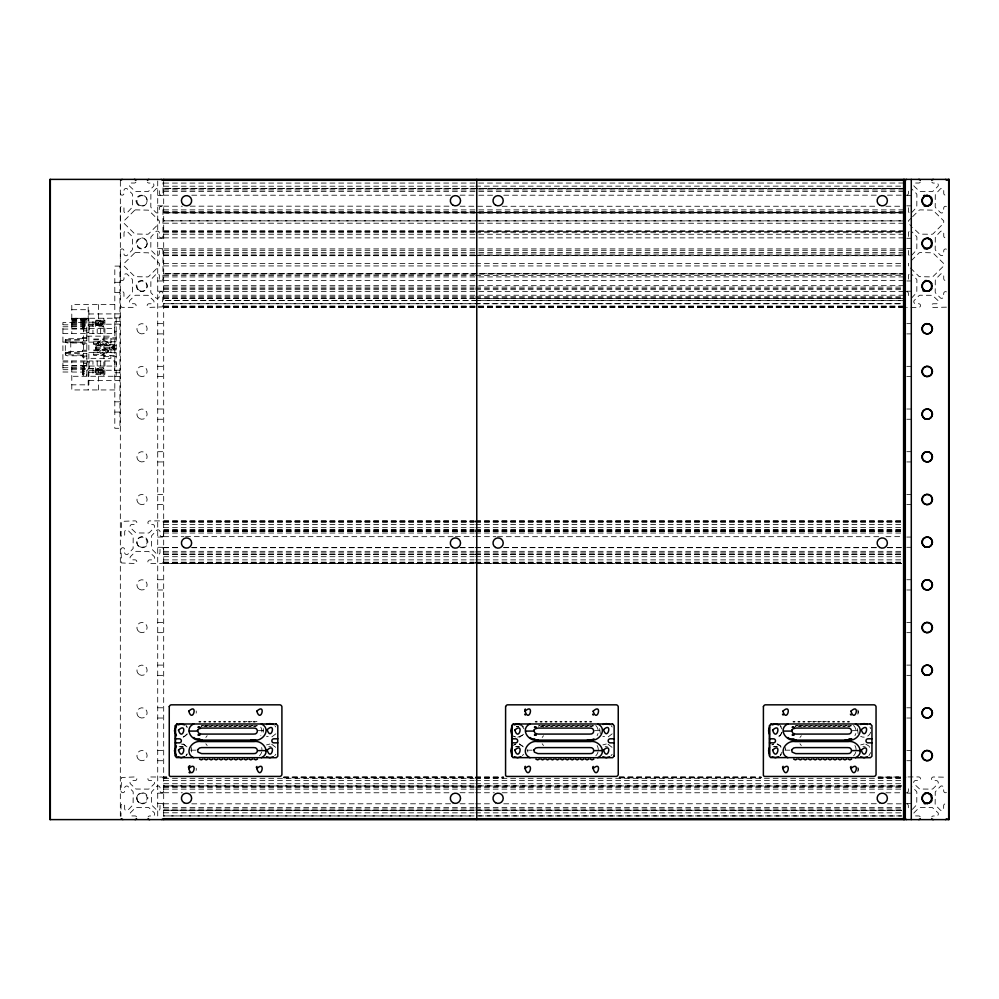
<?xml version="1.0" encoding="UTF-8"?>
<svg xmlns="http://www.w3.org/2000/svg" width="999" height="999" viewBox="0 0 999 999"><rect width="100%" height="100%" fill="white"/><g stroke="black" fill="none" stroke-linecap="round" stroke-linejoin="round"><path stroke-width="0.75" stroke-dasharray="5 3.75" d="M86.813 364.323L86.813 363.636L83.404 363.636M86.813 330.169L86.813 330.856L83.404 330.856M112.238 348.451L111.738 347.24L113.411 347.277L113.449 348.951L114.723 348.514L114.723 345.979L112.188 345.979L112.188 348.514C115.235 350.999 111.726 343.644 114.66 346.041L114.66 348.451L114.673 347.752M113.449 345.529L113.449 348.951L114.086 348.264L113.449 345.529C112.263 354.121 115.572 343.519 112.238 346.041L113.449 345.766L113.474 348.801M113.411 347.277L112.063 347.24L113.411 347.202L113.449 345.766M136.851 541.783L136.9 543.194A5.544 5.544 0 0 0 141.92 547.714L143.357 547.627A5.544 5.544 0 0 0 147.852 542.582L147.802 541.171A5.544 5.544 0 0 0 142.707 536.65L141.334 536.738A5.544 5.544 0 0 0 136.776 541.783M136.851 797.876L136.9 799.287A5.544 5.544 0 0 0 141.92 803.808M114.648 346.715L114.66 346.041M163.661 561.638L162.313 563.461L149.688 563.523A1.823 1.823 0 0 1 147.864 561.7A1.823 1.823 0 0 1 149.688 559.877L153.122 559.877A2.098 2.098 0 0 0 154.408 556.755L148.726 551.436L136.513 551.336A1.823 1.823 0 0 0 135.227 551.873L130.37 556.705A2.098 2.098 0 0 0 131.668 559.827L134.977 559.84A1.823 1.823 0 0 1 136.801 561.663A1.823 1.823 0 0 1 134.977 563.486L121.541 562.961L121.004 549.525A1.823 1.823 0 0 1 122.84 547.702A1.823 1.823 0 0 1 124.663 549.525L124.663 552.947A2.098 2.098 0 0 0 127.785 554.245L133.104 548.563L133.192 536.351A1.823 1.823 0 0 0 132.667 535.064L127.822 530.207A2.098 2.098 0 0 0 124.7 531.505L124.7 534.815A1.823 1.823 0 0 1 122.865 536.638A1.823 1.823 0 0 1 121.041 534.815L121.566 521.378L135.015 520.841A1.823 1.823 0 0 1 136.838 522.664A1.823 1.823 0 0 1 135.015 524.5L131.581 524.5A2.098 2.098 0 0 0 130.295 527.609L135.976 532.942L148.177 533.029A1.823 1.823 0 0 0 149.475 532.492L154.321 527.659A2.098 2.098 0 0 0 153.034 524.537L149.725 524.537A1.823 1.823 0 0 1 147.902 522.702A1.823 1.823 0 0 1 149.725 520.879L162.338 520.929L163.686 522.702M263.324 728.646L263.324 732.18M599.662 728.646L600.349 733.828M857.467 728.646L858.153 733.828M83.404 371.928L83.741 370.904M114.048 346.316L114.073 348.289M82.38 338.711L67.27 338.711L65.759 339.335L65.135 340.846L65.759 342.345L67.27 342.969L82.38 342.969M82.38 351.511L67.27 351.511L65.759 352.135L65.135 353.646L65.759 355.157L67.27 355.781L82.38 355.781M781.992 732.18L780.219 735.252L777.16 737.012M781.992 732.617L780.219 735.676L777.16 737.437M781.992 752.172L780.219 755.244M870.666 732.18C869.617 736.388 864.36 738.561 860.651 736.325M870.666 752.609L868.893 755.669M187.163 733.828L184.665 736.325L181.244 737.25M187.163 734.253L183.017 737.437M201.998 725.361L201.086 726.261M206.943 725.361L204.807 726.598L202.66 725.361M186.076 755.244L187.163 753.82M186.076 755.669L187.163 754.245M211.9 725.361L209.753 726.598L207.617 725.361M205.831 737.487L207.18 735.714M216.845 725.361L214.71 726.598L212.562 725.361M221.803 725.361L219.655 726.598L217.52 725.361M226.748 725.361L224.613 726.598L222.465 725.361M231.706 725.361L229.558 726.598L227.422 725.361M236.651 725.361L234.515 726.598L232.367 725.361M241.608 725.361L239.46 726.598L237.325 725.361M246.553 725.361L244.418 726.598L242.27 725.361M251.511 725.361L249.363 726.598L247.228 725.361M256.456 725.361L254.32 726.598L252.173 725.361M275.836 733.828L271.691 737.012L266.508 736.325M274.75 755.669L275.836 754.245M523.501 734.253L519.355 737.437M543.281 725.361L541.146 726.598L538.998 725.361M522.415 755.669L523.501 754.245M548.239 725.361L546.091 726.598L543.956 725.361M542.17 737.487L543.518 735.714M553.184 725.361L551.048 726.598L548.901 725.361M558.141 725.361L555.993 726.598L553.858 725.361M563.086 725.361L560.951 726.598L558.803 725.361M568.044 725.361L565.896 726.598L563.761 725.361M572.989 725.361L570.854 726.598L568.706 725.361M577.946 725.361L575.799 726.598L573.663 725.361M582.892 725.361L580.756 726.598L578.608 725.361M587.849 725.361L585.701 726.598L583.566 725.361M592.794 725.361L590.659 726.598L588.511 725.361M612.175 733.828L608.029 737.012L602.847 736.325M611.088 755.669L612.175 754.245M796.141 725.361L795.229 726.261M801.086 725.361L798.95 726.598L796.802 725.361M780.219 755.669L781.305 754.245M806.043 725.361L803.895 726.598L801.76 725.361M799.962 737.487L801.323 735.714M810.988 725.361L808.853 726.598L806.705 725.361M815.946 725.361L813.798 726.598L811.663 725.361M820.891 725.361L818.755 726.598L816.608 725.361M825.848 725.361L823.7 726.598L821.565 725.361M830.793 725.361L828.658 726.598L826.51 725.361M835.751 725.361L833.603 726.598L831.468 725.361M840.696 725.361L838.561 726.598L836.413 725.361M845.654 725.361L843.506 726.598L841.358 725.361M850.599 725.361L848.463 726.598L846.315 725.361M86.813 370.804L89.211 367.907L89.211 360.989L114.473 360.989L114.473 370.379L116.184 370.379M911.488 212.775L916.807 207.093L916.895 194.892A1.823 1.823 0 0 0 916.37 193.594L911.525 188.749M911.488 255.457L916.807 249.762L916.895 237.562A1.823 1.823 0 0 0 916.37 236.263L911.525 231.418M911.488 298.139L916.807 292.445L916.895 280.244A1.823 1.823 0 0 0 916.37 278.946L911.525 274.101M912.387 809.377L916.757 804.657L916.845 792.444A1.823 1.823 0 0 0 916.308 791.158L911.475 786.3M103.884 322.49L103.034 321.628L95.355 321.628L95.355 326.76L103.034 326.76L103.884 325.899M96.953 343.831L99.45 341.333A6.831 6.831 0 0 1 109.69 347.24A6.831 6.831 0 0 1 99.45 353.159A6.831 6.831 0 0 1 99.45 341.333M106.281 353.159L108.779 350.661M103.884 368.581L103.034 367.732L95.355 367.732L95.355 372.852L103.034 372.852L103.884 372.003M911.55 217.77L908.391 220.916L908.391 223.252L911.513 226.361M912.599 216.721L918.93 210.414A1.823 1.823 0 0 1 920.216 209.877L932.866 210.152L943.718 220.854L943.718 223.189L933.178 233.704A1.823 1.823 0 0 1 931.88 234.241L919.679 234.141L912.562 227.397M203.022 725.611L201.261 726.335M207.967 725.611L206.219 726.335L204.47 725.611M212.924 725.611L211.164 726.335L209.415 725.611M217.869 725.611L216.121 726.335L214.373 725.611M222.827 725.611L221.066 726.335L219.318 725.611M227.772 725.611L226.024 726.335L224.275 725.611M232.73 725.611L230.969 726.335L229.221 725.611M237.675 725.611L235.926 726.335L234.178 725.611M242.62 725.611L240.871 726.335L239.123 725.611M247.577 725.611L245.829 726.335L244.081 725.611M252.522 725.611L250.774 726.335L249.026 725.611M257.48 725.611L255.732 726.335L253.983 725.611M522.415 735.252L517.582 737.25M512.762 745.579L515.821 743.818M539.36 725.611L538.249 726.248M544.305 725.611L542.557 726.335L540.809 725.611M549.263 725.611L547.514 726.335L545.754 725.611M554.208 725.611L552.459 726.335L550.711 725.611M559.165 725.611L557.405 726.335L555.656 725.611M564.11 725.611L562.362 726.335L560.614 725.611M569.068 725.611L567.307 726.335L565.559 725.611M574.013 725.611L572.265 726.335L570.516 725.611M578.97 725.611L577.21 726.335L575.461 725.611M583.916 725.611L582.167 726.335L580.419 725.611M588.873 725.611L587.112 726.335L585.364 725.611M593.818 725.611L592.07 726.335L590.322 725.611M797.152 725.611L795.404 726.335M802.11 725.611L800.361 726.335L798.613 725.611M807.055 725.611L805.306 726.335L803.558 725.611M812.012 725.611L810.264 726.335L808.516 725.611M816.957 725.611L815.209 726.335L813.461 725.611M821.915 725.611L820.167 726.335L818.418 725.611M826.86 725.611L825.112 726.335L823.363 725.611M831.817 725.611L830.069 726.335L828.321 725.611M836.762 725.611L835.014 726.335L833.266 725.611M841.72 725.611L839.972 726.335L838.223 725.611M846.665 725.611L844.917 726.335L843.168 725.611M851.623 725.611L849.874 726.335L848.126 725.611M946.453 307.168L933.391 307.417A1.823 1.823 0 0 1 931.567 305.594A1.823 1.823 0 0 1 933.391 303.758L936.825 303.758A2.098 2.098 0 0 0 938.111 300.649L932.429 295.317L920.216 295.229A1.823 1.823 0 0 0 918.93 295.766L914.073 300.599A2.098 2.098 0 0 0 915.371 303.721L918.68 303.721A1.823 1.823 0 0 1 920.504 305.557A1.823 1.823 0 0 1 918.68 307.38L906.592 307.38M179.121 746.715L183.379 746.715M266.508 744.917L269.93 744.005M514.173 744.917L515.821 744.243M515.459 746.715L519.717 746.715M602.847 744.917L606.268 744.005M771.977 744.492L773.626 743.818M771.977 744.917L773.626 744.243M773.251 746.715L777.522 746.715M860.651 744.917L864.073 744.005M65.759 339.772L82.38 339.335M65.759 352.572L82.38 352.135M180.145 746.715L182.355 746.715M268.818 746.715L271.029 746.715M516.483 726.298L518.693 726.298M516.483 726.723L518.693 726.723M516.483 746.715L518.693 746.715M605.157 746.715L607.367 746.715M774.287 746.715L776.498 746.715M862.961 746.715L865.171 746.715M111.738 347.24L113.411 347.202M142.045 195.217L140.634 195.267A5.544 5.544 0 0 0 136.076 200.324L136.201 201.736M141.958 803.783L143.357 803.733A5.544 5.544 0 0 0 147.852 798.676L147.802 797.264M87.163 332.754L88.861 332.729M163.686 183.079L904.657 183.029M163.686 186.201L474.113 186.201M475.674 186.151L901.535 186.151M163.686 188.749L474.113 188.661M475.674 188.749L901.535 188.661M163.686 189.96L904.657 189.96M163.686 191.571L477.235 191.571M478.796 191.571L904.657 191.571M163.686 195.205L180.844 195.205M191.771 195.205L450.724 195.217M460.077 195.167L477.235 195.167M478.796 195.217L492.832 195.217M503.758 195.217L878.146 195.167M887.499 195.167L904.657 195.167M157.717 195.592L163.686 195.592M906.805 195.592L911.662 195.592M157.717 205.844L163.686 205.844M906.805 205.844L911.662 205.844M163.686 206.169L182.405 206.231M190.21 206.169L452.285 206.169M460.077 206.219L494.393 206.269M502.197 206.269L878.146 206.231M885.938 206.269L904.657 206.219M163.686 209.877L477.235 209.877M478.796 209.877L904.657 209.877M163.686 211.488L477.235 211.488M478.796 211.401L904.657 211.488M163.686 212.35L474.113 212.35M475.674 212.35L901.535 212.35M904.657 212.775L163.686 212.775L474.113 212.775M475.674 212.775L901.535 212.775M163.686 213.074L477.235 212.999M478.796 213.074L904.657 213.074M474.113 220.854L163.686 220.854L477.235 220.916M475.674 220.854L901.535 220.854M478.796 220.916L904.657 220.916M163.686 223.189L904.657 223.252M163.686 231.031L477.235 231.031M478.796 231.031L904.657 231.031M163.686 231.119L477.235 231.119M478.796 231.119L904.657 231.119M163.686 231.331L474.113 231.331M475.674 231.331L901.535 231.418M163.686 232.705L474.113 232.63M475.674 232.705L901.535 232.705M163.686 234.241L477.235 234.241M478.796 234.241L904.657 234.241M163.686 237.874L477.235 237.887M478.796 237.887L904.657 237.874M157.717 238.286L163.686 238.286M906.805 238.286L911.662 238.286M157.717 248.526L163.686 248.526M906.805 248.526L911.662 248.526M163.686 248.901L477.235 248.888M478.796 248.888L904.657 248.901M163.686 250.299L477.235 250.299M478.796 250.299L904.657 250.299M163.686 252.547L477.235 252.547M478.796 252.547L904.657 252.547M163.686 254.071L904.657 254.071M163.686 255.369L474.113 255.369M475.674 255.369L901.535 255.369M163.686 255.457L474.113 255.457M475.674 255.457L901.535 255.457M163.686 255.669L477.235 255.744M478.796 255.669L904.657 255.744M163.686 263.536L474.113 263.524M475.674 263.524L901.535 263.536M163.686 265.934L474.113 265.934M475.674 265.934L901.535 265.934M163.686 274.013L477.235 274.101M478.796 274.013L904.657 274.013M163.686 275.387L474.113 275.387M475.674 275.387L901.535 275.312M163.686 276.923L477.235 276.923M478.796 276.923L904.657 276.923M163.686 280.532L477.235 280.582M478.796 280.557L904.657 280.582M157.717 280.969L163.686 280.969M906.805 280.969L911.662 280.969M114.81 282.317L119.942 282.317M163.686 285.677L477.235 285.677M478.796 285.677L904.657 285.677M163.686 287.088L474.113 287.088M475.674 287.088L901.535 287.088M163.686 288.461L474.113 288.461M475.674 288.461L901.535 288.461M163.686 289.673L474.113 289.673M475.674 289.673L901.535 289.673M157.717 291.209L163.686 291.209M906.805 291.209L911.662 291.209M163.686 291.583L477.235 291.571M478.796 291.583L904.657 291.571M114.81 292.557L119.942 292.557M163.686 295.229L477.235 295.229M478.796 295.229L904.657 295.229M163.686 296.753L474.113 296.753M475.674 296.753L901.535 296.84M163.686 298.052L474.113 298.052M475.674 298.052L901.535 298.052M163.686 298.139L474.113 298.139M475.674 298.139L901.535 298.139M163.686 298.351L477.235 298.426M478.796 298.426L904.657 298.426M477.235 300.599L163.686 300.599L474.113 300.649M478.796 300.599L904.657 300.599M475.674 300.649L901.535 300.649M474.113 303.721L163.686 303.721L904.657 303.758M475.674 303.721L901.535 303.721M114.81 304.583L71.791 304.583L71.791 333.604M163.686 306.056L904.657 306.056M163.686 306.506L904.657 306.468M163.686 306.855L904.657 306.855M163.686 307.168L901.535 307.143M163.686 307.355L904.657 307.33M71.791 309.702L88.861 309.702L88.861 384.827L71.791 384.827M119.942 313.873L88.861 313.973M114.81 317.894L119.942 317.894M88.861 318.306L71.791 318.306L116.184 318.219L116.184 376.261L71.791 376.286M71.791 318.506L88.861 318.506M71.791 318.831L88.861 318.831M71.791 319.28L88.861 319.28M86.813 319.505L82.542 319.505L82.542 328.883L86.813 328.883M71.791 319.855L88.861 319.855M71.791 320.517L88.861 320.517M71.791 321.278L88.861 321.278M82.542 321.541L84.253 321.591M114.81 321.566L119.942 321.541M71.791 322.115L95.355 322.227M83.404 322.49L62.912 322.49L62.912 372.003L83.741 372.078M82.542 322.739L84.253 322.739M71.791 323.014L88.861 323.014M157.717 323.651L163.686 323.651M906.805 323.651L911.662 323.651M71.791 323.963L88.861 323.963M119.942 324.126L114.473 324.113L114.473 333.504L89.211 333.504L89.211 326.586L86.813 323.676M82.542 324.188L84.253 324.188M88.861 324.213L114.81 324.213M62.912 324.787L88.861 324.937M82.542 325.399L84.253 325.399M82.542 325.637L84.253 325.637M71.791 325.924L88.861 325.924M88.861 326.161L95.355 326.161M62.912 326.76L84.253 326.798L82.542 326.848M82.542 328.009L84.253 328.009L84.253 320.379M71.791 328.484L114.81 328.484M62.912 329.058L86.813 329.058M115.834 331.193L116.184 334.578M86.813 332.168L86.813 335.514M62.912 333.579L88.861 333.604M157.717 333.891L163.686 333.891M906.805 333.891L911.662 333.891M86.813 336.151L110.889 336.151L110.889 358.341L86.813 358.341M86.813 337.425L82.38 337.425L82.38 344.255L86.813 344.255M103.884 337.849L116.184 337.849M82.38 338.424L86.813 338.424M116.184 338.998L93.644 339.048L93.644 344.505L116.184 344.555M93.644 339.847L103.884 339.847M65.759 340.846L86.813 340.846M93.644 341.783L116.184 341.783M62.912 342.12L86.813 342.12M88.861 342.145L114.81 342.145M82.38 342.345L65.759 341.908M82.38 343.256L86.813 343.256M93.644 343.706L103.884 343.706M110.889 345.105L95.517 345.105L95.517 349.375L110.889 349.375M95.517 345.729L116.184 345.704M95.517 347.24L110.889 347.24M95.517 348.751L116.184 348.776M116.184 349.925L93.644 349.975L93.644 355.432L116.184 355.482M86.813 350.224L82.38 350.224L82.38 357.055L86.813 357.055M93.644 350.774L103.884 350.774M82.38 351.236L86.813 351.236M88.861 352.385L114.81 352.385M93.644 352.709L116.184 352.709M65.759 353.646L86.813 353.646M93.644 354.633L103.884 354.633M82.38 355.157L65.759 354.707M82.38 356.056L86.813 356.056M103.884 356.631L116.184 356.631M86.813 358.978L87.163 362.387M62.912 360.901L88.861 360.926M88.861 361.75L87.163 361.838M62.912 362.013L86.813 362.013M116.184 364.747L115.834 361.388M62.912 365.422L86.813 365.422M86.813 365.597L82.542 365.597L82.542 374.987L86.813 374.987M71.791 366.046L114.81 366.046M157.717 366.333L163.686 366.333M906.805 366.333L911.662 366.333M82.542 366.483L84.253 366.483L84.253 374.101L82.542 374.101M62.912 367.732L84.253 367.682M71.791 368.606L88.861 368.606M82.542 368.843L84.253 368.843M88.187 368.781L98.426 368.781M82.542 369.081L84.253 369.081M62.912 369.692L86.813 369.692M82.542 370.292L84.253 370.292M88.861 370.317L119.942 370.217M83.404 370.666L83.404 373.776M82.542 371.503L84.253 371.503M82.542 371.74L84.253 371.74M88.861 372.252L95.355 372.252M114.81 372.752L119.942 372.752M82.542 372.889L84.253 372.952M114.81 376.448L119.942 376.448M157.717 376.573L163.686 376.573M906.805 376.573L911.662 376.573M114.81 380.457L119.942 380.457M88.861 380.557L114.81 380.557M114.81 389.947L71.791 389.947L71.791 360.926M114.81 401.823L119.942 401.823M157.717 409.016L163.686 409.016M906.805 409.016L911.662 409.016M114.81 412.063L119.942 412.063M157.717 419.255L163.686 419.255M906.805 419.255L911.662 419.255M157.717 451.698L163.686 451.698M906.805 451.698L911.662 451.698M157.717 461.938L163.686 461.938M906.805 461.938L911.662 461.938M157.717 494.38L163.686 494.38M906.805 494.38L911.288 494.38M157.717 504.62L163.686 504.62M906.805 504.62L911.288 504.62M163.686 520.904L474.113 520.879M475.674 520.841L901.535 520.841M163.686 521.091L474.113 521.091M475.674 521.116L901.535 521.116M163.686 521.378L474.113 521.378M475.674 521.378L901.535 521.378M163.686 521.753L474.113 521.79M475.674 521.79L901.535 521.753M163.686 522.227L474.113 522.227M475.674 522.202L901.535 522.202M163.686 524.5L474.113 524.5M475.674 524.537L901.535 524.5M163.686 527.659L474.113 527.659M475.674 527.659L901.535 527.609M163.686 529.907L474.113 529.832M475.674 529.907L901.535 529.832M163.686 530.119L474.113 530.119M475.674 530.119L901.535 530.119M163.686 530.207L474.113 530.207M475.674 530.207L901.535 530.207M163.686 531.418L474.113 531.418M475.674 531.418L901.535 531.418M163.686 531.505L474.113 531.505M475.674 531.505L901.535 531.505M163.686 533.029L474.113 533.029M475.674 533.029L901.535 533.029M163.686 536.675L183.966 536.688M185.527 536.638L453.833 536.688M455.394 536.638L474.113 536.638M475.674 536.638L495.954 536.688M497.514 536.688L879.707 536.688M885.938 536.688L901.535 536.638M157.717 537.062L163.686 537.062M906.805 537.062L911.288 537.062M157.717 547.302L163.686 547.302M906.805 547.302L911.288 547.302M163.686 547.627L180.844 547.627M191.771 547.627L449.163 547.627M460.077 547.627L474.113 547.627M475.674 547.627L491.283 547.627M503.758 547.627L876.585 547.627M887.499 547.627L901.535 547.627M163.686 547.677L180.844 547.702M191.771 547.727L449.163 547.702M460.077 547.727L474.113 547.677M475.674 547.702L491.283 547.727M503.758 547.677L876.585 547.727M887.499 547.727L901.535 547.677M163.686 551.336L474.113 551.336M475.674 551.336L901.535 551.336M163.686 552.947L474.113 552.872M475.674 552.947L901.535 552.872M163.686 554.245L474.113 554.245M475.674 554.158L901.535 554.158M163.686 554.457L474.113 554.457M475.674 554.457L901.535 554.457M163.686 554.545L474.113 554.545M475.674 554.545L901.535 554.545M163.686 556.705L474.113 556.705M475.674 556.705L901.535 556.755M163.686 559.877L474.113 559.877M475.674 559.877L901.535 559.877M163.686 562.175L474.113 562.175M475.674 562.137L901.535 562.175M163.686 562.612L474.113 562.587M475.674 562.587L901.535 562.612M163.686 562.986L474.113 562.961M475.674 562.986L901.535 562.986M163.686 563.249L474.113 563.249M475.674 563.249L901.535 563.249M157.717 579.745L163.686 579.745M906.805 579.745L911.662 579.745M157.717 589.984L163.686 589.984M906.805 589.984L911.662 589.984M157.717 622.427L163.686 622.427M906.805 622.427L911.662 622.427M157.717 632.667L163.686 632.667M906.805 632.667L911.662 632.667M157.717 665.109L163.686 665.109M906.805 665.109L911.662 665.109M157.717 675.349L163.686 675.349M906.805 675.349L911.662 675.349M157.717 707.791L163.686 707.791M906.805 707.791L911.662 707.791M157.717 718.031L163.686 718.031M906.805 718.031L911.662 718.031M258.254 730.656L265.085 730.656M594.592 730.656L600.599 730.656M852.397 730.656L858.391 730.656M190.809 750.174L196.803 750.174M527.147 750.174L533.141 750.174M784.939 750.174L790.946 750.174M157.717 750.474L163.686 750.474M906.805 750.474L911.662 750.474M157.717 760.714L163.686 760.714M906.805 760.714L911.662 760.714M163.686 776.972L166.808 776.972M283.803 776.972L474.113 776.997L283.803 777.185M475.674 776.972L503.758 776.997M619.193 776.935L761.151 776.972M878.146 776.972L901.535 776.972L878.146 777.185M908.029 776.935L918.655 776.935A1.823 1.823 0 0 1 920.491 778.77A1.823 1.823 0 0 1 918.655 780.594L915.234 780.594A2.098 2.098 0 0 0 913.948 783.716L919.629 789.035L931.83 789.123A1.823 1.823 0 0 0 933.128 788.586L937.974 783.753A2.098 2.098 0 0 0 936.687 780.631L933.378 780.631A1.823 1.823 0 0 1 931.555 778.795A1.823 1.823 0 0 1 933.378 776.972L946.428 777.21M163.686 777.185L166.808 777.21M475.674 777.21L503.758 777.185M619.193 777.21L761.151 777.21M163.686 777.472L166.808 777.472M283.803 777.472L474.113 777.472M475.674 777.472L503.758 777.472M619.193 777.472L761.151 777.472M878.146 777.472L901.535 777.472M163.686 777.846L166.808 777.846M283.803 777.884L474.113 777.884M475.674 777.884L503.758 777.884M619.193 777.884L761.151 777.846M878.146 777.884L901.535 777.884M163.686 778.321L474.113 778.321M475.674 778.321L901.535 778.296M163.686 780.631L474.113 780.594M475.674 780.594L901.535 780.631M163.686 783.716L474.113 783.753M475.674 783.753L901.535 783.716M163.686 786.3L474.113 786.225M475.674 786.225L901.535 786.225M163.686 787.512L474.113 787.599M475.674 787.599L901.535 787.512M163.686 789.123L474.113 789.123M475.674 789.123L901.535 789.123M163.686 792.731L182.405 792.781M190.21 792.769L452.285 792.781M460.077 792.731L474.113 792.781M475.674 792.731L494.393 792.769M502.197 792.769L878.146 792.769M885.938 792.781L901.535 792.781M157.717 793.156L163.686 793.156M906.805 793.156L911.662 793.156M157.717 803.396L163.686 803.396M906.805 803.396L911.662 803.396M163.686 803.795L180.844 803.783M191.771 803.833L450.724 803.783M460.077 803.783L474.113 803.783M475.674 803.833L492.832 803.783M503.758 803.795L878.146 803.733M887.499 803.795L901.535 803.833M163.686 807.429L474.113 807.429M475.674 807.429L901.535 807.429M163.686 809.053L474.113 808.965M475.674 809.053L901.535 808.965M163.686 810.639L474.113 810.551M475.674 810.639L901.535 810.551M163.686 812.799L474.113 812.849M475.674 812.849L901.535 812.849M825.112 721.378L826.348 721.715M820.167 721.378L821.403 721.715M815.209 721.378L816.445 721.715M810.264 721.378L811.5 721.715M255.732 721.378L256.968 721.715M250.774 721.378L252.01 721.715M245.829 721.378L247.065 721.715M181.244 744.005L184.665 744.917L187.163 747.427M865.833 744.243L868.893 746.003L870.666 749.063M777.16 743.818L780.219 745.579L781.992 748.638M777.16 744.243L780.219 746.003L781.992 749.063M608.029 744.243L612.175 747.427M514.173 736.325L515.821 737.012M519.355 743.818L523.501 746.99M519.355 744.243L522.415 746.003M271.691 744.243L275.836 747.427M183.017 743.818L187.163 746.99M521.003 724.924L524.188 729.07M512.762 735.676L514.173 736.763M910.476 268.007L919.242 276.648L931.88 276.923A1.823 1.823 0 0 0 933.178 276.386L943.718 265.934L943.718 263.524L932.866 252.822L920.216 252.547A1.823 1.823 0 0 0 918.93 253.084L908.391 263.536L908.391 265.934M909.04 212.587L908.815 212.35A2.098 2.098 0 0 1 908.366 211.488L908.366 208.067A1.823 1.823 0 0 0 906.543 206.231M98.801 341.97L102.86 346.041L105.882 343.019L107.093 344.23L104.071 347.24L108.129 351.298M97.59 343.181L101.661 347.24L98.639 350.262L99.85 351.473L102.86 348.451L106.93 352.51M799.962 725.411L801.323 727.185M799.962 743.768L801.323 745.541M780.219 725.586L781.305 726.997M780.219 726.011L781.992 729.07M611.088 725.586L612.175 726.997M542.17 725.411L543.518 727.185M542.17 743.768L543.518 745.541M522.415 725.586L523.501 726.997M274.75 725.586L275.836 726.997M205.831 725.411L207.18 727.185M205.831 743.768L207.18 745.541M186.076 725.586L187.163 726.997M186.076 726.011L187.163 727.434M137.45 289.673L136.151 285.677A5.544 5.544 0 0 1 140.559 280.632L142.045 280.582A5.544 5.544 0 0 1 147.103 285.065L147.153 286.476A5.544 5.544 0 0 1 142.657 291.521L141.246 291.571A5.544 5.544 0 0 1 137.425 289.71M869.979 726.997L870.666 728.646M120.305 305.557L121.666 307.33L134.278 307.38A1.823 1.823 0 0 0 136.101 305.557A1.823 1.823 0 0 0 134.278 303.721L130.969 303.721A2.098 2.098 0 0 1 129.67 300.599L134.528 295.766A1.823 1.823 0 0 1 135.814 295.229L148.027 295.317L153.709 300.649A2.098 2.098 0 0 1 152.41 303.758L148.988 303.758A1.823 1.823 0 0 0 147.165 305.594A1.823 1.823 0 0 0 148.988 307.417L162.425 306.88L162.949 293.444A1.823 1.823 0 0 0 161.126 291.621A1.823 1.823 0 0 0 159.303 293.444L159.291 296.753A2.098 2.098 0 0 1 156.169 298.052L151.336 293.194A1.823 1.823 0 0 1 150.799 291.908L150.899 279.695L156.219 274.013A2.098 2.098 0 0 1 159.34 275.312L159.34 278.733A1.823 1.823 0 0 0 161.164 280.557A1.823 1.823 0 0 0 162.987 278.733L162.949 250.761A1.823 1.823 0 0 0 159.365 250.299L159.291 254.071A2.098 2.098 0 0 1 156.169 255.369L151.336 250.512A1.823 1.823 0 0 1 150.799 249.226L150.899 237.013L156.219 231.331A2.098 2.098 0 0 1 159.34 232.63L159.34 236.051A1.823 1.823 0 0 0 161.164 237.874A1.823 1.823 0 0 0 162.987 236.051L162.949 208.092A1.823 1.823 0 0 0 161.126 206.269A1.823 1.823 0 0 0 159.303 208.092L159.291 211.401A2.098 2.098 0 0 1 156.169 212.7L151.336 207.842A1.823 1.823 0 0 1 150.799 206.556L150.899 194.343L156.219 188.661A2.098 2.098 0 0 1 159.34 189.96L159.34 193.381A1.823 1.823 0 0 0 161.164 195.205A1.823 1.823 0 0 0 162.987 193.381L162.987 182.755M163.686 778.795L162.338 777.035L149.725 776.972A1.823 1.823 0 0 0 147.902 778.795A1.823 1.823 0 0 0 149.725 780.631L153.034 780.631A2.098 2.098 0 0 1 154.321 783.753L149.475 788.586A1.823 1.823 0 0 1 148.177 789.123L135.976 789.035L130.295 783.716A2.098 2.098 0 0 1 131.581 780.594L135.015 780.594A1.823 1.823 0 0 0 136.838 778.77A1.823 1.823 0 0 0 135.015 776.935L121.566 777.472L121.041 790.908A1.823 1.823 0 0 0 122.865 792.731A1.823 1.823 0 0 0 124.7 790.908L124.7 787.599A2.098 2.098 0 0 1 127.822 786.3L132.667 791.158A1.823 1.823 0 0 1 133.192 792.444L133.104 804.657L127.785 810.339A2.098 2.098 0 0 1 124.663 809.053L124.663 805.619A1.823 1.823 0 0 0 122.84 803.795A1.823 1.823 0 0 0 121.004 805.619L121.004 816.245M163.686 181.269L163.686 819.617M157.717 180.931L157.717 819.617M120.342 181.269L120.33 819.617M104.907 333.504L104.907 320.267L92.957 320.267L92.957 333.504M104.907 360.989L104.907 374.213L92.957 374.213L92.957 360.989M103.884 318.219L103.884 376.261M103.034 321.628L103.034 326.76M103.034 367.732L103.034 372.852M102.86 320.267L102.86 324.026L95.005 324.026L95.005 320.267M102.86 374.213L102.86 370.467L95.005 370.467L95.005 374.213M101.998 324.026L101.998 325.387L95.879 325.387L95.879 324.026M101.998 370.467L101.998 369.093L95.879 369.093L95.879 370.467M101.711 320.267L101.711 325.387M101.711 369.093L101.711 374.213M101.349 324.026L101.349 325.387M101.349 369.093L101.349 370.467M101.036 324.026L101.036 325.387M101.036 369.093L101.036 370.467M100.662 320.267L100.662 333.504M100.662 360.989L100.662 374.213M100.387 324.026L100.387 325.387M100.387 369.093L100.387 370.467M99.9 324.026L99.9 325.387M99.9 369.093L99.9 370.467M98.938 320.267L98.938 325.387M98.938 369.093L98.938 374.213M98.426 304.583L98.426 325.075L88.187 325.075L88.187 304.583M98.426 389.947L98.426 368.431L88.187 368.431L88.187 389.947M97.977 324.026L97.977 325.387M97.977 369.093L97.977 370.467M97.49 324.026L97.49 325.387M97.49 369.093L97.49 370.467M97.203 320.267L97.203 333.504M97.203 360.989L97.203 374.213M96.841 324.026L96.841 325.387M96.841 369.093L96.841 370.467M96.528 324.026L96.528 325.387M96.528 369.093L96.528 370.467M96.166 320.267L96.166 325.387M96.166 369.093L96.166 374.213M86.813 318.219L86.813 376.261M83.404 318.219L83.404 376.261M70.767 342.12L70.767 352.36L65.31 352.36L65.31 342.12M65.759 339.335L65.759 342.345M65.759 352.135L65.759 355.157M597.989 752.01A8.541 8.541 0 0 1 595.779 755.843M597.127 745.541A8.541 8.541 0 0 1 598.276 749.799M527.884 752.01A8.541 8.541 0 0 1 527.597 749.799M855.781 752.01A8.541 8.541 0 0 1 853.583 755.843M854.932 745.541A8.541 8.541 0 0 1 856.081 749.799M785.401 749.799A8.541 8.541 0 0 1 785.689 747.589M261.651 752.01A8.541 8.541 0 0 1 259.44 755.843M261.651 747.589A8.541 8.541 0 0 1 261.938 749.799M191.546 752.01A8.541 8.541 0 0 1 191.546 747.589M595.779 725.411A8.541 8.541 0 0 1 597.127 735.714M853.583 725.411A8.541 8.541 0 0 1 854.932 735.714M260.789 727.185A8.541 8.541 0 0 1 260.789 735.714M163.686 534.84A1.823 1.823 0 0 1 161.863 536.675A1.823 1.823 0 0 1 160.04 534.84L160.04 531.418A2.098 2.098 0 0 0 156.918 530.119L151.598 535.814L151.498 548.014A1.823 1.823 0 0 0 152.035 549.313L156.88 554.158A2.098 2.098 0 0 0 159.99 552.872L160.002 549.562A1.823 1.823 0 0 1 161.826 547.727A1.823 1.823 0 0 1 163.661 549.562M163.686 790.933A1.823 1.823 0 0 1 161.863 792.769A1.823 1.823 0 0 1 160.04 790.933L160.04 787.512A2.098 2.098 0 0 0 156.918 786.225L151.598 791.907L151.498 804.108A1.823 1.823 0 0 0 152.035 805.406L156.88 810.251A2.098 2.098 0 0 0 159.99 808.965L160.002 805.656A1.823 1.823 0 0 1 161.826 803.833A1.823 1.823 0 0 1 163.661 805.656M136.776 797.876A5.544 5.544 0 0 1 141.259 792.831L142.745 792.781A5.544 5.544 0 0 1 147.765 797.227M136.551 816.845A1.823 1.823 0 0 0 134.977 815.933L131.668 815.921A2.098 2.098 0 0 1 130.37 812.799L135.227 807.966A1.823 1.823 0 0 1 136.513 807.429L148.726 807.529L154.408 812.849A2.098 2.098 0 0 1 153.122 815.971L149.688 815.971A1.823 1.823 0 0 0 148.102 816.882M906.493 803.795A1.823 1.823 0 0 1 908.316 805.619L908.316 809.053A2.098 2.098 0 0 0 908.99 810.139M946.428 792.519A1.823 1.823 0 0 1 943.693 790.933L943.693 787.512A2.098 2.098 0 0 0 940.571 786.225L935.251 791.907L935.151 804.108A1.823 1.823 0 0 0 935.688 805.406L940.521 810.251A2.098 2.098 0 0 0 943.643 808.965L943.655 805.656A1.823 1.823 0 0 1 946.39 804.07M906.518 792.731A1.823 1.823 0 0 0 908.353 790.908L908.353 787.599A2.098 2.098 0 0 1 909.04 786.5M920.204 816.845A1.823 1.823 0 0 0 918.63 815.933L915.321 815.921A2.098 2.098 0 0 1 914.023 812.799L918.88 807.966A1.823 1.823 0 0 1 920.166 807.429L932.379 807.529L938.061 812.849A2.098 2.098 0 0 1 936.775 815.971L933.341 815.971A1.823 1.823 0 0 0 931.755 816.882M946.44 249.188A1.823 1.823 0 0 0 943.768 250.299L943.693 254.071A2.098 2.098 0 0 1 940.583 255.369L935.738 250.512A1.823 1.823 0 0 1 935.201 249.226L935.301 237.013L940.621 231.331A2.098 2.098 0 0 1 943.743 232.63L943.743 236.051A1.823 1.823 0 0 0 946.478 237.637M920.291 182.118A1.823 1.823 0 0 1 918.718 183.029L915.284 183.029A2.098 2.098 0 0 0 913.998 186.151L919.679 191.471L931.88 191.571A1.823 1.823 0 0 0 933.178 191.034L938.024 186.201A2.098 2.098 0 0 0 936.737 183.079L933.428 183.067A1.823 1.823 0 0 1 931.842 182.155M909.09 231.618A2.098 2.098 0 0 0 908.403 232.705L908.403 236.014A1.823 1.823 0 0 1 906.58 237.837M946.44 291.87A1.823 1.823 0 0 0 943.705 293.444L943.693 296.753A2.098 2.098 0 0 1 940.583 298.052L935.738 293.194A1.823 1.823 0 0 1 935.201 291.908L935.301 279.695L940.621 274.013A2.098 2.098 0 0 1 943.743 275.312L943.743 278.733A1.823 1.823 0 0 0 946.478 280.319M946.44 206.518A1.823 1.823 0 0 0 943.705 208.092L943.693 211.401A2.098 2.098 0 0 1 940.583 212.7L935.738 207.842A1.823 1.823 0 0 1 935.201 206.556L935.301 194.343L940.621 188.661A2.098 2.098 0 0 1 943.743 189.96L943.743 193.381A1.823 1.823 0 0 0 946.478 194.967M909.09 274.3A2.098 2.098 0 0 0 908.403 275.387L908.403 278.696A1.823 1.823 0 0 1 906.58 280.532M906.543 291.583A1.823 1.823 0 0 1 908.366 293.419L908.366 296.84A2.098 2.098 0 0 0 909.04 297.939M909.04 255.257A2.098 2.098 0 0 1 908.366 254.158L908.366 250.737A1.823 1.823 0 0 0 906.543 248.901M906.58 195.167A1.823 1.823 0 0 0 908.403 193.344L908.403 190.035A2.098 2.098 0 0 1 909.09 188.948M135.889 182.118A1.823 1.823 0 0 1 134.303 183.029L130.881 183.029A2.098 2.098 0 0 0 129.595 186.151L135.277 191.471L147.477 191.571A1.823 1.823 0 0 0 148.776 191.034L153.621 186.201A2.098 2.098 0 0 0 152.335 183.079L149.026 183.067A1.823 1.823 0 0 1 147.44 182.155M136.164 201.773A5.544 5.544 0 0 0 141.221 206.256L142.657 206.169A5.544 5.544 0 0 0 147.153 201.124L147.103 199.713A5.544 5.544 0 0 0 142.008 195.192M120.342 193.344A1.823 1.823 0 0 0 122.165 195.167A1.823 1.823 0 0 0 124.001 193.344L124.001 190.035A2.098 2.098 0 0 1 127.123 188.749L131.955 193.594A1.823 1.823 0 0 1 132.492 194.892L132.405 207.093L127.085 212.775A2.098 2.098 0 0 1 124.9 212.775L124.4 212.35A2.098 2.098 0 0 1 123.963 211.488L123.963 208.067A1.823 1.823 0 0 0 122.14 206.231A1.823 1.823 0 0 0 120.305 208.067L120.342 236.014A1.823 1.823 0 0 0 122.165 237.837A1.823 1.823 0 0 0 124.001 236.014L124.001 232.705A2.098 2.098 0 0 1 127.123 231.418L131.955 236.263A1.823 1.823 0 0 1 132.492 237.562L132.405 249.762L127.085 255.457A2.098 2.098 0 0 1 123.963 254.158L123.963 250.737A1.823 1.823 0 0 0 122.14 248.901A1.823 1.823 0 0 0 120.305 250.737L120.342 278.696A1.823 1.823 0 0 0 122.165 280.532A1.823 1.823 0 0 0 124.001 278.696L124.001 275.387A2.098 2.098 0 0 1 127.123 274.101L131.955 278.946A1.823 1.823 0 0 1 132.492 280.244L132.405 292.445L127.085 298.139A2.098 2.098 0 0 1 123.963 296.84L123.963 293.419A1.823 1.823 0 0 0 122.14 291.583A1.823 1.823 0 0 0 120.305 293.419M196.154 710.951A4.271 4.271 0 0 1 196.154 713.161M196.154 768.219A4.271 4.271 0 0 1 196.154 770.429M857.804 709.927A4.271 4.271 0 0 1 857.804 714.198M857.791 767.319A4.271 4.271 0 0 1 857.791 771.59M857.854 710.951A4.271 4.271 0 0 1 857.854 713.161M857.841 768.356A4.271 4.271 0 0 1 857.841 770.566M147.153 243.394L147.153 243.793A5.544 5.544 0 0 1 142.657 248.838L141.246 248.888A5.544 5.544 0 0 1 136.201 244.405L136.151 242.994A5.544 5.544 0 0 1 140.559 237.949L142.045 237.887A5.544 5.544 0 0 1 147.065 242.345L147.153 243.394A5.12 5.12 0 0 1 139.448 247.839A5.12 5.12 0 0 1 139.448 238.961A5.12 5.12 0 0 1 147.128 243.406M134.528 210.414L123.976 220.916L123.988 223.252L134.84 233.966L147.477 234.241A1.823 1.823 0 0 0 148.776 233.704L159.316 223.189L159.316 220.854L148.464 210.152L135.814 209.877A1.823 1.823 0 0 0 134.528 210.414M134.528 253.084L123.976 263.536L123.988 265.934L134.84 276.648L147.477 276.923A1.823 1.823 0 0 0 148.776 276.386L159.316 265.934L159.316 263.524L148.464 252.822L135.814 252.547A1.823 1.823 0 0 0 134.528 253.084M477.235 188.361L163.686 188.361L477.235 188.449M904.657 188.361L478.796 188.361L904.657 188.449M119.942 266.096L114.81 266.096L114.81 428.284L119.942 428.284L119.942 266.096M477.235 273.714L163.686 273.714L477.235 273.801M904.657 273.714L478.796 273.714L904.657 273.801M474.113 563.461L163.686 563.436L474.113 563.523M901.535 563.436L475.674 563.436L901.535 563.523M474.113 785.926L163.686 785.926L474.113 786.013M901.535 785.926L475.674 785.926L901.535 786.013M474.113 810.251L163.686 810.251L474.113 810.339M901.535 810.251L475.674 810.251L901.535 810.339M474.113 815.921L163.686 815.921L474.113 815.971M901.535 815.921L475.674 815.921L901.535 815.971M139.448 290.522A5.12 5.12 0 0 0 147.128 286.089A5.12 5.12 0 0 0 139.448 281.643A5.12 5.12 0 0 0 139.448 290.522M139.448 205.157A5.12 5.12 0 0 0 147.128 200.724A5.12 5.12 0 0 0 139.448 196.279A5.12 5.12 0 0 0 139.448 205.157M139.448 333.204A5.12 5.12 0 0 0 147.128 328.771A5.12 5.12 0 0 0 139.448 324.338A5.12 5.12 0 0 0 139.448 333.204M139.448 375.886A5.12 5.12 0 0 0 147.128 371.453A5.12 5.12 0 0 0 139.448 367.02A5.12 5.12 0 0 0 139.448 375.886M139.448 418.569A5.12 5.12 0 0 0 147.128 414.135A5.12 5.12 0 0 0 139.448 409.702A5.12 5.12 0 0 0 139.448 418.569M139.448 461.251A5.12 5.12 0 0 0 147.128 456.818A5.12 5.12 0 0 0 139.448 452.385A5.12 5.12 0 0 0 139.448 461.251M139.448 589.298A5.12 5.12 0 0 0 147.128 584.865A5.12 5.12 0 0 0 139.448 580.431A5.12 5.12 0 0 0 139.448 589.298M139.448 631.98A5.12 5.12 0 0 0 147.128 627.547A5.12 5.12 0 0 0 139.448 623.114A5.12 5.12 0 0 0 139.448 631.98M139.448 674.662A5.12 5.12 0 0 0 147.128 670.229A5.12 5.12 0 0 0 139.448 665.796A5.12 5.12 0 0 0 139.448 674.662M139.448 717.344A5.12 5.12 0 0 0 147.128 712.911A5.12 5.12 0 0 0 139.448 708.478A5.12 5.12 0 0 0 139.448 717.344M139.448 760.027A5.12 5.12 0 0 0 147.128 755.594A5.12 5.12 0 0 0 139.448 751.161A5.12 5.12 0 0 0 139.448 760.027M139.448 802.709A5.12 5.12 0 0 0 147.128 798.276A5.12 5.12 0 0 0 139.448 793.843A5.12 5.12 0 0 0 139.448 802.709M139.448 503.933A5.12 5.12 0 0 0 147.128 499.5A5.12 5.12 0 0 0 139.448 495.067A5.12 5.12 0 0 0 139.448 503.933M139.448 546.615A5.12 5.12 0 0 0 147.128 542.182A5.12 5.12 0 0 0 139.448 537.749A5.12 5.12 0 0 0 139.448 546.615"/><path stroke-width="1.5" d="M276.111 723.963L277.809 725.674L277.797 756.231L276.323 757.704L176.423 757.592L175.374 756.006L175.387 725.674L177.085 723.963M614.148 756.006L612.674 757.704L512.974 757.654L511.713 756.006L511.725 725.674L513.424 723.963M870.254 723.963L871.952 725.674L871.94 756.231L870.466 757.704L770.566 757.592L769.517 756.006L769.53 725.674L771.228 723.963M175.387 725.449L175.374 756.006M511.725 725.449L511.713 756.006M614.135 756.231L614.148 725.674L612.449 723.963M769.53 725.449L769.517 756.006M511.675 727.434L510.764 730.843L511.675 734.253M511.675 747.427L510.764 750.836L511.675 754.245M769.48 727.434L768.556 730.843L769.48 734.253M769.48 747.427L768.556 750.836L769.48 754.245M120.579 180.295L122.165 179.383M176.423 726.011L174.425 730.843L176.423 735.676M176.423 746.003L174.425 750.836L176.423 755.669M163.424 818.705L161.838 819.617M904.982 180.295L906.568 179.383M904.932 777.846L905.606 777.185M947.064 818.705L945.491 819.617M203.022 759.14L201.261 759.864L199.513 759.14M207.967 759.14L206.219 759.864L204.47 759.14M212.924 759.14L211.164 759.864L209.415 759.14M217.869 759.14L216.121 759.864L214.373 759.14M222.827 759.14L221.066 759.864L219.318 759.14M227.772 759.14L226.024 759.864L224.275 759.14M232.73 759.14L230.969 759.864L229.221 759.14M237.675 759.14L235.926 759.864L234.178 759.14M242.62 759.14L240.871 759.864L239.123 759.14M247.577 759.14L245.829 759.864L244.081 759.14M252.522 759.14L250.774 759.864L249.026 759.14M257.48 759.14L255.732 759.864L253.983 759.14M539.36 759.14L537.612 759.864L535.851 759.14M544.305 759.14L542.557 759.864L540.809 759.14M549.263 759.14L547.514 759.864L545.754 759.14M554.208 759.14L552.459 759.864L550.711 759.14M559.165 759.14L557.405 759.864L555.656 759.14M564.11 759.14L562.362 759.864L560.614 759.14M569.068 759.14L567.307 759.864L565.559 759.14M574.013 759.14L572.265 759.864L570.516 759.14M578.97 759.14L577.21 759.864L575.461 759.14M583.916 759.14L582.167 759.864L580.419 759.14M588.873 759.14L587.112 759.864L585.364 759.14M593.818 759.14L592.07 759.864L590.322 759.14M797.152 759.14L795.404 759.864L793.656 759.14M802.11 759.14L800.361 759.864L798.613 759.14M807.055 759.14L805.306 759.864L803.558 759.14M812.012 759.14L810.264 759.864L808.516 759.14M816.957 759.14L815.209 759.864L813.461 759.14M821.915 759.14L820.167 759.864L818.418 759.14M826.86 759.14L825.112 759.864L823.363 759.14M831.817 759.14L830.069 759.864L828.321 759.14M836.762 759.14L835.014 759.864L833.266 759.14M841.72 759.14L839.972 759.864L838.223 759.14M846.665 759.14L844.917 759.864L843.168 759.14M851.623 759.14L849.874 759.864L848.126 759.14M193.719 723.963C183.416 728.658 191.82 741.745 201.024 740.097L254.033 740.097C263.237 741.745 271.653 728.658 261.338 723.963M261.338 757.717C271.653 753.021 263.237 739.934 254.033 741.583L201.024 741.583C191.82 739.934 183.416 753.021 193.719 757.717M530.057 723.963C519.755 728.658 528.159 741.745 537.375 740.097L590.372 740.097C599.575 741.745 607.991 728.658 597.677 723.963M597.677 757.717C607.991 753.021 599.575 739.934 590.372 741.583L537.375 741.583C528.159 739.934 519.755 753.021 530.057 757.717M787.861 723.963C777.547 728.658 785.963 741.745 795.167 740.097L848.176 740.097C857.379 741.745 865.783 728.658 855.481 723.963M855.481 757.717C865.783 753.021 857.379 739.934 848.176 741.583L795.167 741.583C785.963 739.934 777.547 753.021 787.861 757.717M177.834 724.924L181.244 724.013L184.665 724.924M184.665 756.755L181.244 757.667L177.834 756.755M266.508 724.5L269.93 723.588L273.339 724.5M273.339 756.755L269.93 757.667L266.508 756.755M514.173 724.924L517.582 724.013L521.003 724.924M521.003 756.755L517.582 757.667L514.173 756.755M602.847 724.5L606.268 723.588L609.677 724.5M609.677 756.755L606.268 757.667L602.847 756.755M771.977 724.924L775.386 724.013L778.808 724.924M778.808 756.755L775.386 757.667L771.977 756.755M860.651 724.5L864.073 723.588L867.482 724.5M867.482 756.755L864.073 757.667L860.651 756.755M199.213 721.728L200.487 721.728M204.158 721.728L205.444 721.728M209.116 721.728L210.389 721.728M214.061 721.728L215.347 721.728M219.018 721.728L220.292 721.728M223.963 721.728L225.25 721.728M228.921 721.728L230.195 721.728M233.866 721.728L235.152 721.728M238.823 721.728L240.097 721.728M243.768 721.728L245.055 721.728M248.726 721.728L250 721.728M253.671 721.728L254.957 721.728M199.788 739.984L201.998 739.697M535.551 721.728L536.838 721.728M540.496 721.728L541.783 721.728M545.454 721.728L546.74 721.728M550.399 721.728L551.685 721.728M555.357 721.728L556.63 721.728M560.302 721.728L561.588 721.728M565.259 721.728L566.533 721.728M570.204 721.728L571.49 721.728M575.162 721.728L576.435 721.728M580.107 721.728L581.393 721.728M585.064 721.728L586.338 721.728M590.009 721.728L591.296 721.728M536.126 739.984L538.336 739.697M793.356 721.728L794.63 721.728M798.301 721.728L799.587 721.728M803.258 721.728L804.532 721.728M808.203 721.728L809.49 721.728M813.161 721.728L814.435 721.728M818.106 721.728L819.392 721.728M823.064 721.728L824.337 721.728M828.009 721.728L829.295 721.728M832.966 721.728L834.24 721.728M837.911 721.728L839.197 721.728M842.869 721.728L844.143 721.728M847.814 721.728L849.1 721.728M793.93 739.984L796.141 739.697M925.037 280.632L926.448 280.582A5.544 5.544 0 0 1 931.505 285.065L931.555 286.476A5.544 5.544 0 0 1 928.446 291.071M924.987 792.831L926.398 792.781A5.544 5.544 0 0 1 931.418 797.227M904.657 179.445L49.95 179.383L49.95 819.617L904.657 819.555M163.686 179.658L904.657 179.658M163.686 179.92L904.657 179.945M904.657 180.295L163.686 180.295L163.686 179.383M176.86 723.975L276.323 723.975M513.199 723.975L612.674 723.975M771.003 723.975L870.466 723.975M189.298 731.081L196.803 731.081M525.636 731.081L533.141 731.081M783.441 731.081L790.946 731.081M199.8 738.873L195.604 738.873L193.756 737.487M175.374 738.81L179.333 738.81A2.023 2.023 0 0 1 181.356 740.833A2.023 2.023 0 0 1 179.333 742.856L175.374 742.856M277.809 738.81L273.863 738.81A2.023 2.023 0 0 0 271.84 740.833A2.023 2.023 0 0 0 273.863 742.856L277.809 742.856M511.713 738.81L515.671 738.81A2.023 2.023 0 0 1 517.694 740.833A2.023 2.023 0 0 1 515.671 742.856L511.713 742.856M534.74 738.873L531.943 738.873L530.094 737.487M614.148 738.81L610.202 738.81A2.023 2.023 0 0 0 608.179 740.833A2.023 2.023 0 0 0 610.202 742.856L614.148 742.856M769.517 738.81L773.476 738.81A2.023 2.023 0 0 1 775.499 740.833A2.023 2.023 0 0 1 773.476 742.856L769.517 742.856M848.963 738.848L851.81 738.848A8.541 8.541 0 0 1 845.329 739.697M871.952 738.81L868.006 738.81A2.023 2.023 0 0 0 865.983 740.833A2.023 2.023 0 0 0 868.006 742.856L871.952 742.856M793.943 738.873L789.734 738.873L787.899 737.487M258.254 750.599L265.759 750.599M594.592 750.599L602.097 750.599M852.397 750.599L859.902 750.599M904.657 818.705L163.686 818.705L163.686 819.617M163.686 819.055L904.657 819.055M163.686 819.342L904.657 819.38M945.516 179.42L947.152 180.32M161.101 179.42L162.75 180.32M906.543 819.58L904.907 818.681M122.889 819.58L121.254 818.681M931.505 199.713L931.555 201.124A5.544 5.544 0 0 1 927.072 206.169L925.661 206.219A5.544 5.544 0 0 1 924.2 205.969M931.505 242.382L931.555 243.793A5.544 5.544 0 0 1 927.072 248.838L925.661 248.888A5.544 5.544 0 0 1 924.237 248.601M931.455 797.264L931.505 798.676A5.544 5.544 0 0 1 927.01 803.733M948.675 179.383L948.675 819.617M911.288 179.383L911.288 819.617M904.657 179.383L904.657 307.417M904.657 520.841L904.657 563.523M904.657 776.935L904.657 819.617M903.983 307.118L903.983 520.529M903.983 562.587L903.983 777.559M903.596 179.383L903.596 819.617M476.773 179.383L476.773 819.617M50.325 179.383L50.325 819.617M594.005 738.848A8.541 8.541 0 0 1 587.524 739.697M255.607 739.697A8.541 8.541 0 0 1 251.186 739.697M931.805 203.284A5.12 5.12 0 0 1 924.075 204.645A5.12 5.12 0 0 1 924.075 196.791A5.12 5.12 0 0 1 931.805 198.164M931.805 245.966A5.12 5.12 0 0 1 924.075 247.327A5.12 5.12 0 0 1 924.075 239.473A5.12 5.12 0 0 1 931.805 240.846M931.805 288.649A5.12 5.12 0 0 1 924.075 290.01A5.12 5.12 0 0 1 924.075 282.155A5.12 5.12 0 0 1 931.805 283.529M931.805 800.836A5.12 5.12 0 0 1 924.075 802.197A5.12 5.12 0 0 1 924.075 794.355A5.12 5.12 0 0 1 931.805 795.716M136.551 818.668A1.823 1.823 0 0 1 134.977 819.58M149.688 819.617A1.823 1.823 0 0 1 148.102 818.705M925.574 803.808A5.544 5.544 0 0 1 924.15 803.521M920.204 818.668A1.823 1.823 0 0 1 918.63 819.58M933.341 819.617A1.823 1.823 0 0 1 931.755 818.705M923.588 195.729A5.544 5.544 0 0 1 924.974 195.267M926.41 195.192A5.544 5.544 0 0 1 931.468 199.675M924.2 291.321A5.544 5.544 0 0 1 922.901 290.672M931.842 180.332A1.823 1.823 0 0 1 933.428 179.42M918.718 179.383A1.823 1.823 0 0 1 920.291 180.295M927.834 238.149A5.544 5.544 0 0 1 931.468 242.345M147.44 180.332A1.823 1.823 0 0 1 149.026 179.42M134.303 179.383A1.823 1.823 0 0 1 135.889 180.295M256.256 767.319A4.271 4.271 0 0 1 256.93 766.445M189.897 773.014A4.271 4.271 0 0 1 189.011 772.339M188.336 767.182A4.271 4.271 0 0 1 189.897 765.621M525.349 715.072A4.271 4.271 0 0 1 524.675 714.198M524.675 709.927A4.271 4.271 0 0 1 525.349 709.04M524.675 767.182A4.271 4.271 0 0 1 525.349 766.308M593.294 715.072A4.271 4.271 0 0 1 592.607 714.198M592.594 767.319A4.271 4.271 0 0 1 593.269 766.445M783.154 715.072A4.271 4.271 0 0 1 782.479 714.198M851.098 715.072A4.271 4.271 0 0 1 850.411 714.198M782.479 767.182A4.271 4.271 0 0 1 783.154 766.308M850.399 767.319A4.271 4.271 0 0 1 851.073 766.445M169.268 706.643L169.231 775.249A1.711 1.711 0 0 0 170.442 776.46L280.095 776.423A2.56 2.56 0 0 0 281.905 774.612L281.905 706.643A2.56 2.56 0 0 0 280.095 704.832L171.079 704.832A2.56 2.56 0 0 0 169.268 706.643M178.484 730.107C182.38 742.532 188.074 721.29 178.484 730.107M178.484 750.099C182.38 762.524 188.074 741.283 178.484 750.099M188.736 711.188C192.72 723.875 198.526 702.197 188.736 711.188M188.736 768.556C192.72 781.243 198.526 759.552 188.736 768.556M256.793 711.188C260.776 723.875 266.583 702.197 256.793 711.188M256.793 768.556C260.776 781.243 266.583 759.552 256.793 768.556M267.17 729.682C271.054 742.095 276.748 720.866 267.17 729.682M267.17 750.099C271.054 762.524 276.748 741.283 267.17 750.099M505.606 706.643L505.569 775.249A1.711 1.711 0 0 0 506.78 776.46L616.433 776.423A2.56 2.56 0 0 0 618.244 774.612L618.244 706.643A2.56 2.56 0 0 0 616.433 704.832L507.417 704.832A2.56 2.56 0 0 0 505.606 706.643M514.822 730.107C518.718 742.532 524.413 721.29 514.822 730.107M514.822 750.099C518.718 762.524 524.413 741.283 514.822 750.099M525.074 711.188C529.058 723.875 534.865 702.197 525.074 711.188M525.074 768.556C529.058 781.243 534.865 759.552 525.074 768.556M593.131 711.188C597.115 723.875 602.921 702.197 593.131 711.188M593.131 768.556C597.115 781.243 602.921 759.552 593.131 768.556M603.508 729.682C607.392 742.095 613.086 720.866 603.508 729.682M603.508 750.099C607.392 762.524 613.086 741.283 603.508 750.099M763.411 706.643L763.373 775.249A1.711 1.711 0 0 0 764.585 776.46L874.237 776.423A2.56 2.56 0 0 0 876.048 774.612L876.048 706.643A2.56 2.56 0 0 0 874.237 704.832L765.222 704.832A2.56 2.56 0 0 0 763.411 706.643M772.627 730.107C776.523 742.532 782.217 721.29 772.627 730.107M772.627 750.099C776.523 762.524 782.217 741.283 772.627 750.099M782.879 711.188C786.862 723.875 792.669 702.197 782.879 711.188M782.879 768.556C786.862 781.243 792.669 759.552 782.879 768.556M850.936 711.188C854.907 723.875 860.726 702.197 850.936 711.188M850.936 768.556C854.907 781.243 860.726 759.552 850.936 768.556M861.3 729.682C865.196 742.095 870.891 720.866 861.3 729.682M861.3 750.099C865.196 762.524 870.891 741.283 861.3 750.099M197.54 730.294L198.626 733.204L201.573 734.078L253.484 734.078C258.654 734.777 258.654 727.372 253.484 728.071L201.573 728.071L198.626 728.945L197.54 730.294M197.54 749.824L197.964 752.11L201.573 753.608L253.484 753.608C258.654 754.307 258.654 746.902 253.484 747.602L201.573 747.602L199.488 748.001L197.54 749.824M533.878 730.294L534.964 733.204L537.912 734.078L589.822 734.078C594.992 734.777 594.992 727.372 589.822 728.071L537.912 728.071L534.964 728.945L533.878 730.294M533.878 749.824L534.303 752.11L537.912 753.608L589.822 753.608C594.992 754.307 594.992 746.902 589.822 747.602L537.912 747.602L535.826 748.001L533.878 749.824M791.683 730.294L792.769 733.204L795.716 734.078L847.627 734.078C852.796 734.777 852.796 727.372 847.627 728.071L795.716 728.071L792.769 728.945L791.683 730.294M791.683 749.824L792.107 752.11L795.716 753.608L847.627 753.608C852.796 754.307 852.796 746.902 847.627 747.602L795.716 747.602L793.631 748.001L791.683 749.824M199.912 734.814L198.177 734.964L199.912 734.814M536.251 734.814L534.515 734.964L536.251 734.814M794.055 734.814L792.319 734.964L794.055 734.814M199.912 727.334L198.177 727.185L199.912 727.334M536.251 727.334L534.515 727.185L536.251 727.334M794.055 727.334L792.319 727.185L794.055 727.334M949.05 179.383L905.306 179.383L905.306 819.617L949.05 819.617L949.05 179.383M924.812 418.569A5.12 5.12 0 0 0 932.492 414.135A5.12 5.12 0 0 0 924.812 409.702A5.12 5.12 0 0 0 924.812 418.569M924.812 375.886A5.12 5.12 0 0 0 932.492 371.453A5.12 5.12 0 0 0 924.812 367.02A5.12 5.12 0 0 0 924.812 375.886M924.812 333.204A5.12 5.12 0 0 0 932.492 328.771A5.12 5.12 0 0 0 924.812 324.338A5.12 5.12 0 0 0 924.812 333.204M924.812 674.662A5.12 5.12 0 0 0 932.492 670.229A5.12 5.12 0 0 0 924.812 665.796A5.12 5.12 0 0 0 924.812 674.662M924.812 631.98A5.12 5.12 0 0 0 932.492 627.547A5.12 5.12 0 0 0 924.812 623.114A5.12 5.12 0 0 0 924.812 631.98M924.812 461.251A5.12 5.12 0 0 0 932.492 456.818A5.12 5.12 0 0 0 924.812 452.385A5.12 5.12 0 0 0 924.812 461.251M924.812 503.933A5.12 5.12 0 0 0 932.492 499.5A5.12 5.12 0 0 0 924.812 495.067A5.12 5.12 0 0 0 924.812 503.933M924.812 760.027A5.12 5.12 0 0 0 932.492 755.594A5.12 5.12 0 0 0 924.812 751.161A5.12 5.12 0 0 0 924.812 760.027M924.812 546.615A5.12 5.12 0 0 0 932.492 542.182A5.12 5.12 0 0 0 924.812 537.749A5.12 5.12 0 0 0 924.812 546.615M924.812 589.298A5.12 5.12 0 0 0 932.492 584.865A5.12 5.12 0 0 0 924.812 580.431A5.12 5.12 0 0 0 924.812 589.298M924.812 717.344A5.12 5.12 0 0 0 932.492 712.911A5.12 5.12 0 0 0 924.812 708.478A5.12 5.12 0 0 0 924.812 717.344M924.425 247.839A5.12 5.12 0 0 0 932.117 243.406A5.12 5.12 0 0 0 924.425 238.961A5.12 5.12 0 0 0 924.425 247.839M924.425 290.522A5.12 5.12 0 0 0 932.117 286.089A5.12 5.12 0 0 0 924.425 281.643A5.12 5.12 0 0 0 924.425 290.522M923.376 204.345A5.12 5.12 0 0 0 931.942 202.048A5.12 5.12 0 0 0 925.661 195.767A5.12 5.12 0 0 0 923.376 204.345M924.425 333.204A5.12 5.12 0 0 0 932.117 328.771A5.12 5.12 0 0 0 924.425 324.338A5.12 5.12 0 0 0 924.425 333.204M924.425 375.886A5.12 5.12 0 0 0 932.117 371.453A5.12 5.12 0 0 0 924.425 367.02A5.12 5.12 0 0 0 924.425 375.886M924.425 418.569A5.12 5.12 0 0 0 932.117 414.135A5.12 5.12 0 0 0 924.425 409.702A5.12 5.12 0 0 0 924.425 418.569M924.425 461.251A5.12 5.12 0 0 0 932.117 456.818A5.12 5.12 0 0 0 924.425 452.385A5.12 5.12 0 0 0 924.425 461.251M924.425 589.298A5.12 5.12 0 0 0 932.117 584.865A5.12 5.12 0 0 0 924.425 580.431A5.12 5.12 0 0 0 924.425 589.298M924.425 631.98A5.12 5.12 0 0 0 932.117 627.547A5.12 5.12 0 0 0 924.425 623.114A5.12 5.12 0 0 0 924.425 631.98M924.425 674.662A5.12 5.12 0 0 0 932.117 670.229A5.12 5.12 0 0 0 924.425 665.796A5.12 5.12 0 0 0 924.425 674.662M924.425 717.344A5.12 5.12 0 0 0 932.117 712.911A5.12 5.12 0 0 0 924.425 708.478A5.12 5.12 0 0 0 924.425 717.344M924.425 760.027A5.12 5.12 0 0 0 932.117 755.594A5.12 5.12 0 0 0 924.425 751.161A5.12 5.12 0 0 0 924.425 760.027M924.425 802.709A5.12 5.12 0 0 0 932.117 798.276A5.12 5.12 0 0 0 924.425 793.843A5.12 5.12 0 0 0 924.425 802.709M924.425 503.933A5.12 5.12 0 0 0 932.117 499.5A5.12 5.12 0 0 0 924.425 495.067A5.12 5.12 0 0 0 924.425 503.933M924.425 546.615A5.12 5.12 0 0 0 932.117 542.182A5.12 5.12 0 0 0 924.425 537.749A5.12 5.12 0 0 0 924.425 546.615M452.872 205.157A5.12 5.12 0 0 0 460.551 200.724A5.12 5.12 0 0 0 452.872 196.291A5.12 5.12 0 0 0 452.872 205.157M452.872 802.709A5.12 5.12 0 0 0 460.551 798.276A5.12 5.12 0 0 0 452.872 793.843A5.12 5.12 0 0 0 452.872 802.709M183.978 802.709A5.12 5.12 0 0 0 191.658 798.276A5.12 5.12 0 0 0 183.978 793.843A5.12 5.12 0 0 0 183.978 802.709M183.978 547.464A5.12 5.12 0 0 0 191.658 543.031A5.12 5.12 0 0 0 183.978 538.598A5.12 5.12 0 0 0 183.978 547.464M182.917 204.345A5.12 5.12 0 0 0 191.483 202.048A5.12 5.12 0 0 0 185.215 195.779A5.12 5.12 0 0 0 182.917 204.345M452.872 547.464A5.12 5.12 0 0 0 460.551 543.031A5.12 5.12 0 0 0 452.872 538.598A5.12 5.12 0 0 0 452.872 547.464M879.694 205.157A5.12 5.12 0 0 0 887.387 200.724A5.12 5.12 0 0 0 879.694 196.291A5.12 5.12 0 0 0 879.694 205.157M879.694 802.709A5.12 5.12 0 0 0 887.387 798.276A5.12 5.12 0 0 0 879.694 793.843A5.12 5.12 0 0 0 879.694 802.709M495.554 802.709A5.12 5.12 0 0 0 503.234 798.276A5.12 5.12 0 0 0 495.554 793.843A5.12 5.12 0 0 0 495.554 802.709M495.554 547.464A5.12 5.12 0 0 0 503.234 543.031A5.12 5.12 0 0 0 495.554 538.598A5.12 5.12 0 0 0 495.554 547.464M495.554 205.157A5.12 5.12 0 0 0 503.234 200.724A5.12 5.12 0 0 0 495.554 196.291A5.12 5.12 0 0 0 495.554 205.157M879.694 547.464A5.12 5.12 0 0 0 887.387 543.031A5.12 5.12 0 0 0 879.694 538.598A5.12 5.12 0 0 0 879.694 547.464"/></g></svg>
